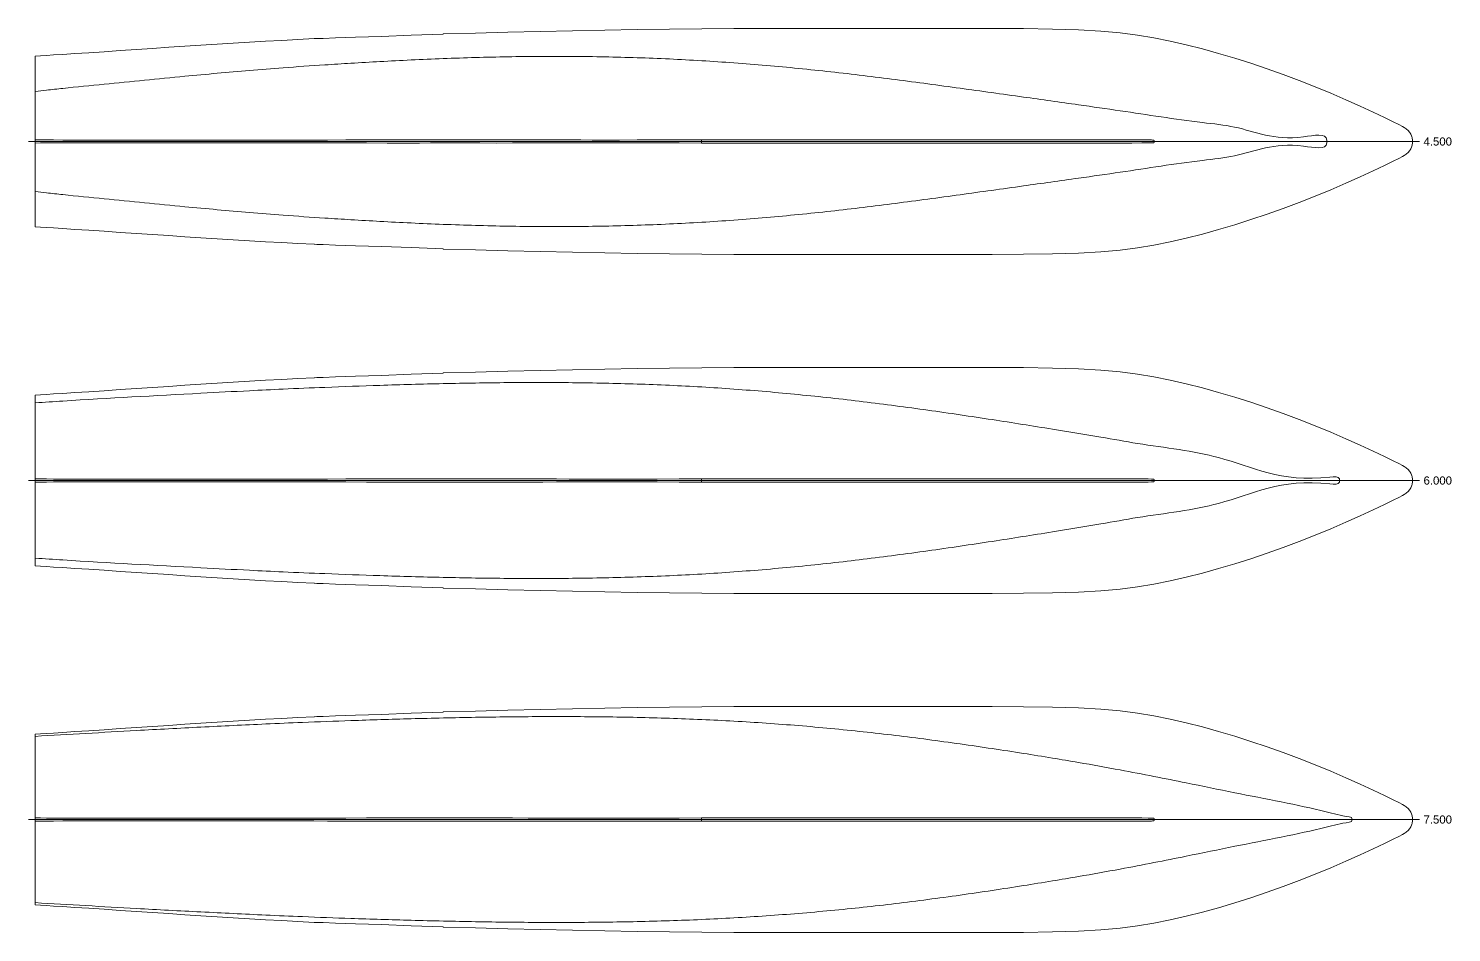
# Model space of a CAD drawing. Extents: x -2667 to 137820, y -377406 to -22201.
# Drawn here: x -2667 to 137199, y -210903 to -122102 of the extents above; entities that cross this region are included whole.
import ezdxf
from ezdxf.enums import TextEntityAlignment as Align

# ---------------------------------------------------------------- set-up
doc = ezdxf.new("R2010")
doc.units = 0
doc.header["$MEASUREMENT"] = 0
doc.linetypes.add('Center', pattern=[2000, 1250, -250, 250, -250])
for name, color, linetype, lineweight, true_color in [('Center_line', 1, 'Center', 0, 0xff0000), ('edges', 8, 'Continuous', 0, 0x808080), ('Text', 7, 'Continuous', 0, 0xffffff), ('Waterlines', 150, 'Continuous', 0, 0x007fff)]:
    doc.layers.add(name, color=color, linetype=linetype, lineweight=lineweight, true_color=true_color)
doc.styles.add('textstyle14', font='')
doc.styles.add('textstyle15', font='')
doc.styles.add('textstyle16', font='')
doc.styles.get('textstyle14').set_extended_font_data('arial.ttf')
doc.styles.get('textstyle15').set_extended_font_data('arial.ttf')
doc.styles.get('textstyle16').set_extended_font_data('arial.ttf')

msp = doc.modelspace()

# ---------------------------------------------------------------- linework, layer by layer
at = {"layer": 'Center_line'}
for p, q in [((-2667, -133202), (134046, -133202)), ((-2667, -166503), (134046, -166503)), ((-2667, -199803), (134046, -199803))]:
    msp.add_line(p, q, dxfattribs=at)
at = {"layer": 'edges'}
for points in [[(25400, -123102), (25433, -123103), (25665, -123096), (26293, -123076), (27517, -123033)], [(27517, -123033), (29468, -122965), (32015, -122876), (34958, -122772), (38100, -122661)], [(38100, -122632), (41275, -122550), (44450, -122470), (47625, -122394), (50800, -122324), (53975, -122262), (57150, -122209), (60325, -122167), (63500, -122136), (66675, -122116), (69850, -122106), (73025, -122103), (76200, -122102), (79375, -122102), (82550, -122102), (85725, -122102), (88900, -122102), (92058, -122104), (95118, -122119), (97979, -122158), (100542, -122236), (102741, -122360), (104643, -122535), (106346, -122757), (107950, -123027), (109537, -123344), (111125, -123704), (112712, -124105), (114300, -124544), (115887, -125017), (117475, -125523), (119062, -126060), (120650, -126627), (122235, -127221), (123802, -127836), (125337, -128465), (126820, -129101), (128229, -129731), (129511, -130324), (130607, -130846), (131458, -131259), (132027, -131541), (132366, -131715), (132551, -131819), (132655, -131889), (132741, -131954), (132821, -132022), (132896, -132092), (132966, -132165), (133029, -132239), (133088, -132316), (133140, -132395), (133188, -132477), (133229, -132560), (133265, -132646), (133296, -132734), (133321, -132825), (133340, -132917), (133356, -133011), (133369, -133106), (133380, -133202)], [(38100, -122661), (38100, -122654), (38100, -122647), (38100, -122639), (38100, -122632)], [(-194, -124705), (725, -124646), (1893, -124570), (3266, -124481), (4774, -124382), (6350, -124277), (7938, -124170), (9525, -124062), (11113, -123954), (12700, -123847), (14288, -123742), (15875, -123640), (17463, -123540), (19050, -123446), (20638, -123355), (22225, -123269), (23813, -123185), (25400, -123102)], [(-2001, -133202), (-2001, -131107), (-2000, -129012), (-2000, -126917), (-2000, -124822)], [(-2000, -124822), (-1489, -124789)], [(-1998, -133052), (-1998, -132534), (-1999, -132003), (-1999, -131447), (-2000, -130853), (-2000, -130217), (-2000, -129560), (-2000, -128912), (-2000, -128303), (-2000, -127755), (-2000, -127271), (-2000, -126847), (-2000, -126479), (-2000, -126163), (-2000, -125894), (-2000, -125667), (-2000, -125477), (-2000, -125319), (-2000, -125190), (-2000, -125087), (-2000, -125007), (-2000, -124948), (-2000, -124906), (-2000, -124877), (-2000, -124857), (-2000, -124844), (-2000, -124834), (-2000, -124827), (-2000, -124822)], [(-1489, -124789), (-909, -124751)], [(-909, -124751), (-194, -124705)], [(-1998, -133202), (-1999, -133202), (-2000, -133202), (-2000, -133202), (-2001, -133202), (-2001, -133202), (-2001, -133202), (-2001, -133202), (-2001, -133202), (-2001, -133202), (-2001, -133202), (-2001, -133202), (-2001, -133202), (-2001, -133202), (-2001, -133202), (-2001, -133202), (-2001, -133202), (-2001, -133202), (-2001, -133202), (-2001, -133202), (-2001, -133202), (-2001, -133202), (-2001, -133202), (-2001, -133202), (-2001, -133202), (-2001, -133202), (-2001, -133202), (-2001, -133202), (-2001, -133202)], [(-1998, -133202), (-1999, -133202), (-2000, -133202), (-2000, -133202), (-2001, -133202), (-2001, -133202), (-2001, -133202), (-2001, -133202), (-2001, -133202), (-2001, -133202), (-2001, -133202), (-2001, -133202), (-2001, -133202), (-2001, -133202), (-2001, -133202), (-2001, -133202), (-2001, -133202), (-2001, -133202), (-2001, -133202), (-2001, -133202), (-2001, -133202), (-2001, -133202), (-2001, -133202), (-2001, -133202), (-2001, -133202), (-2001, -133202), (-2001, -133202), (-2001, -133202), (-2001, -133202)], [(-2001, -133202), (-2001, -135297), (-2000, -137392), (-2000, -139487), (-2000, -141582)], [(-1998, -133352), (-1998, -133871), (-1999, -134402), (-1999, -134958), (-2000, -135551), (-2000, -136187), (-2000, -136844), (-2000, -137492), (-2000, -138102), (-2000, -138650), (-2000, -139133), (-2000, -139557), (-2000, -139925), (-2000, -140241), (-2000, -140510), (-2000, -140737), (-2000, -140928), (-2000, -141086), (-2000, -141215), (-2000, -141318), (-2000, -141397), (-2000, -141456), (-2000, -141499), (-2000, -141528), (-2000, -141547), (-2000, -141561), (-2000, -141570), (-2000, -141577), (-2000, -141582)], [(63495, -133052), (61273, -133054), (59131, -133055), (57152, -133056), (55417, -133057), (53973, -133057), (52744, -133057), (51616, -133056), (50480, -133056), (49243, -133055), (47895, -133054), (46444, -133054), (44901, -133053), (43287, -133053), (41681, -133053), (40178, -133053), (38871, -133053), (37805, -133053), (36832, -133053), (35757, -133053), (34384, -133053), (32591, -133053), (30553, -133053), (28520, -133055), (26739, -133057), (25393, -133061), (24396, -133065), (23593, -133068), (22831, -133071), (21979, -133072), (21007, -133072), (19907, -133070), (18672, -133068), (17314, -133065), (15916, -133063), (14578, -133062), (13403, -133062), (12458, -133064), (11678, -133066), (10964, -133069), (10219, -133072), (9360, -133072), (8370, -133072), (7249, -133070), (5994, -133068), (4624, -133065), (3221, -133062), (1888, -133060), (725, -133057), (-193, -133056), (-908, -133054), (-1487, -133053), (-1998, -133052)], [(-1998, -133202), (-1998, -133165), (-1998, -133127), (-1998, -133090), (-1998, -133052)], [(63495, -133202), (61273, -133202), (59131, -133202), (57152, -133202), (55416, -133202), (53973, -133202), (52743, -133202), (51616, -133202), (50479, -133202), (49242, -133202), (47894, -133202), (46444, -133202), (44900, -133202), (43286, -133202), (41681, -133202), (40178, -133202), (38871, -133202), (37805, -133202), (36832, -133202), (35757, -133202), (34383, -133202), (32590, -133202), (30553, -133202), (28519, -133202), (26739, -133202), (25393, -133202), (24396, -133202), (23593, -133202), (22830, -133202), (21979, -133202), (21006, -133202), (19907, -133202), (18672, -133202), (17314, -133202), (15916, -133202), (14578, -133202), (13403, -133202), (12458, -133202), (11677, -133202), (10964, -133202), (10219, -133202), (9360, -133202), (8370, -133202), (7249, -133202), (5994, -133202), (4624, -133202), (3221, -133202), (1888, -133202), (725, -133202), (-194, -133202), (-909, -133202), (-1488, -133202), (-1998, -133202)], [(63495, -133202), (61273, -133202), (59131, -133202), (57152, -133202), (55416, -133202), (53973, -133202), (52743, -133202), (51616, -133202), (50479, -133202), (49242, -133202), (47894, -133202), (46444, -133202), (44900, -133202), (43286, -133202), (41681, -133202), (40178, -133202), (38871, -133202), (37805, -133202), (36832, -133202), (35757, -133202), (34383, -133202), (32590, -133202), (30553, -133202), (28519, -133202), (26739, -133202), (25393, -133202), (24396, -133202), (23593, -133202), (22830, -133202), (21979, -133202), (21006, -133202), (19907, -133202), (18672, -133202), (17314, -133202), (15916, -133202), (14578, -133202), (13403, -133202), (12458, -133202), (11677, -133202), (10964, -133202), (10219, -133202), (9360, -133202), (8370, -133202), (7249, -133202), (5994, -133202), (4624, -133202), (3221, -133202), (1888, -133202), (725, -133202), (-194, -133202), (-909, -133202), (-1488, -133202), (-1998, -133202)], [(-1998, -133202), (-1998, -133240), (-1998, -133277), (-1998, -133315), (-1998, -133352)], [(63495, -133352), (61273, -133351), (59131, -133349), (57152, -133348), (55417, -133348), (53973, -133347), (52744, -133348), (51616, -133348), (50480, -133349), (49243, -133350), (47895, -133350), (46444, -133351), (44901, -133351), (43287, -133352), (41681, -133351), (40178, -133351), (38871, -133351), (37805, -133351), (36832, -133351), (35757, -133352), (34384, -133352), (32591, -133352), (30553, -133351), (28520, -133350), (26739, -133348), (25393, -133344), (24396, -133340), (23593, -133336), (22831, -133333), (21979, -133332), (21007, -133333), (19907, -133334), (18672, -133337), (17314, -133339), (15916, -133341), (14578, -133343), (13403, -133343), (12458, -133341), (11678, -133338), (10964, -133335), (10219, -133333), (9360, -133332), (8370, -133333), (7249, -133335), (5994, -133337), (4624, -133340), (3221, -133342), (1888, -133345), (725, -133347), (-193, -133349), (-908, -133350), (-1487, -133351), (-1998, -133352)], [(38100, -143772), (41275, -143854), (44450, -143935), (47625, -144011), (50800, -144081), (53975, -144143), (57150, -144195), (60325, -144238), (63500, -144269), (66675, -144288), (69850, -144298), (73025, -144302), (76200, -144302), (79375, -144302), (82550, -144302), (85725, -144302), (88900, -144302), (92058, -144300), (95118, -144286), (97979, -144246), (100542, -144169), (102741, -144044), (104643, -143870), (106346, -143647), (107950, -143377), (109537, -143061), (111125, -142700), (112712, -142299), (114300, -141861), (115887, -141387), (117475, -140881), (119062, -140344), (120650, -139777), (122235, -139183), (123802, -138568), (125337, -137939), (126820, -137304), (128229, -136674), (129511, -136080), (130607, -135559), (131458, -135146), (132027, -134864), (132366, -134689), (132551, -134585), (132655, -134516), (132741, -134450), (132821, -134382), (132896, -134312), (132966, -134240), (133029, -134165), (133088, -134088), (133140, -134009), (133188, -133928), (133229, -133844), (133265, -133758), (133296, -133670), (133321, -133580), (133340, -133487), (133356, -133393), (133369, -133298), (133380, -133202)], [(65616, -133052), (64392, -133052), (63764, -133052), (63532, -133052), (63498, -133052), (63498, -133052), (63497, -133052), (63496, -133052), (63495, -133052)], [(63495, -133202), (63495, -133165), (63495, -133127), (63495, -133090), (63495, -133052)], [(107868, -133202), (107828, -133202), (107696, -133202), (107374, -133202), (106766, -133202), (105792, -133202), (104429, -133202), (102672, -133202), (100514, -133202), (97967, -133202), (95114, -133202), (92058, -133202), (88900, -133202), (85725, -133202), (82550, -133202), (79375, -133202), (76200, -133202), (73058, -133202), (70114, -133202), (67567, -133202), (65616, -133202), (64392, -133202), (63764, -133202), (63532, -133202), (63498, -133202), (63498, -133202), (63497, -133202), (63496, -133202), (63495, -133202)], [(63495, -133202), (63495, -133240), (63495, -133277), (63495, -133315), (63495, -133352)], [(107868, -133202), (107828, -133202), (107696, -133202), (107374, -133202), (106766, -133202), (105792, -133202), (104429, -133202), (102672, -133202), (100514, -133202), (97967, -133202), (95114, -133202), (92058, -133202), (88900, -133202), (85725, -133202), (82550, -133202), (79375, -133202), (76200, -133202), (73058, -133202), (70114, -133202), (67567, -133202), (65616, -133202), (64392, -133202), (63764, -133202), (63532, -133202), (63498, -133202), (63498, -133202), (63497, -133202), (63496, -133202), (63495, -133202)], [(65616, -133352), (64392, -133352), (63764, -133352), (63532, -133352), (63498, -133352), (63498, -133352), (63497, -133352), (63496, -133352), (63495, -133352)], [(107856, -133060), (107823, -133058), (107694, -133056), (107374, -133054), (106766, -133053), (105792, -133053), (104429, -133052), (102672, -133052), (100514, -133052), (97967, -133052), (95114, -133052), (92058, -133052), (88900, -133052), (85725, -133052), (82550, -133052), (79375, -133052), (76200, -133052), (73058, -133052), (70114, -133052), (67567, -133052), (65616, -133052)], [(107856, -133344), (107823, -133347), (107694, -133349), (107374, -133350), (106766, -133351), (105792, -133352), (104429, -133352), (102672, -133352), (100514, -133352), (97967, -133352), (95114, -133352), (92058, -133352), (88900, -133352), (85725, -133352), (82550, -133352), (79375, -133352), (76200, -133352), (73058, -133352), (70114, -133352), (67567, -133352), (65616, -133352)], [(107856, -133060), (107872, -133064), (107887, -133068), (107901, -133073), (107913, -133078)], [(107856, -133344), (107872, -133341), (107887, -133337), (107901, -133332), (107913, -133326)], [(107990, -133202), (107957, -133202), (107926, -133202), (107896, -133202), (107868, -133202)], [(107990, -133202), (107957, -133202), (107926, -133202), (107896, -133202), (107868, -133202)], [(107913, -133078), (107925, -133085), (107936, -133092), (107946, -133100), (107954, -133108)], [(107913, -133326), (107925, -133320), (107936, -133313), (107946, -133305), (107954, -133296)], [(107954, -133108), (107962, -133118), (107969, -133128), (107974, -133139), (107979, -133150)], [(107954, -133296), (107962, -133287), (107969, -133277), (107974, -133266), (107979, -133254)], [(107979, -133150), (107983, -133163), (107986, -133175), (107988, -133189), (107990, -133202)], [(107979, -133254), (107983, -133242), (107986, -133229), (107988, -133216), (107990, -133202)], [(114963, -133202), (114532, -133202), (114169, -133202), (113800, -133202), (113331, -133202), (112670, -133202), (111750, -133202), (110616, -133202), (109339, -133202), (107990, -133202)], [(114963, -133202), (114532, -133202), (114169, -133202), (113800, -133202), (113331, -133202), (112670, -133202), (111750, -133202), (110616, -133202), (109339, -133202), (107990, -133202)], [(115457, -133202), (114963, -133202)], [(115457, -133202), (114963, -133202)], [(115991, -133202), (115457, -133202)], [(115991, -133202), (115457, -133202)], [(118579, -133202), (118114, -133202), (117613, -133202), (117086, -133202), (116541, -133202), (115991, -133202)], [(118579, -133202), (118114, -133202), (117613, -133202), (117086, -133202), (116541, -133202), (115991, -133202)], [(119001, -133202), (118579, -133202)], [(119001, -133202), (118579, -133202)], [(119385, -133202), (119001, -133202)], [(119385, -133202), (119001, -133202)], [(119735, -133202), (119385, -133202)], [(119735, -133202), (119385, -133202)], [(120059, -133202), (119735, -133202)], [(120059, -133202), (119735, -133202)], [(120361, -133202), (120059, -133202)], [(120361, -133202), (120059, -133202)], [(120649, -133202), (120361, -133202)], [(120649, -133202), (120361, -133202)], [(120926, -133202), (120649, -133202)], [(120926, -133202), (120649, -133202)], [(126301, -133202), (126094, -133202), (125915, -133202), (125752, -133202), (125597, -133202), (125440, -133202), (125279, -133202), (125112, -133202), (124941, -133202), (124763, -133202), (124585, -133202), (124408, -133202), (124239, -133202), (124080, -133202), (123929, -133202), (123781, -133202), (123634, -133202), (123483, -133202), (123327, -133202), (123166, -133202), (122998, -133202), (122822, -133202), (122636, -133202), (122436, -133202), (122219, -133202), (121982, -133202), (121729, -133202), (121466, -133202), (121197, -133202), (120926, -133202)], [(126301, -133202), (126094, -133202), (125915, -133202), (125752, -133202), (125597, -133202), (125440, -133202), (125279, -133202), (125112, -133202), (124941, -133202), (124763, -133202), (124585, -133202), (124408, -133202), (124239, -133202), (124080, -133202), (123929, -133202), (123781, -133202), (123634, -133202), (123483, -133202), (123327, -133202), (123166, -133202), (122998, -133202), (122822, -133202), (122636, -133202), (122436, -133202), (122219, -133202), (121982, -133202), (121729, -133202), (121466, -133202), (121197, -133202), (120926, -133202)], [(126544, -133202), (126301, -133202)], [(126544, -133202), (126301, -133202)], [(126829, -133202), (126544, -133202)], [(126829, -133202), (126544, -133202)], [(127157, -133202), (126829, -133202)], [(127157, -133202), (126829, -133202)], [(133380, -133202), (132882, -133202), (132383, -133202), (131885, -133202), (131386, -133202), (130888, -133202), (130389, -133202), (129891, -133202), (129393, -133202), (128896, -133202), (128412, -133202), (127953, -133202), (127531, -133202), (127157, -133202)], [(133380, -133202), (132882, -133202), (132383, -133202), (131885, -133202), (131386, -133202), (130888, -133202), (130389, -133202), (129891, -133202), (129393, -133202), (128896, -133202), (128412, -133202), (127953, -133202), (127531, -133202), (127157, -133202)], [(-2000, -141582), (-1489, -141615)], [(-1489, -141615), (-909, -141653)], [(-909, -141653), (-194, -141699)], [(-194, -141699), (725, -141759), (1893, -141835), (3266, -141924), (4774, -142023), (6350, -142127), (7938, -142234), (9525, -142342), (11113, -142450), (12700, -142557), (14288, -142662), (15875, -142765), (17463, -142864), (19050, -142959), (20638, -143049), (22225, -143136), (23813, -143220), (25400, -143302)], [(25400, -143302), (25433, -143302), (25665, -143308), (26293, -143329), (27517, -143371)], [(27517, -143371), (29468, -143439), (32015, -143529), (34958, -143632), (38100, -143743)], [(38100, -143743), (38100, -143751), (38100, -143758), (38100, -143765), (38100, -143772)], [(-194, -158006), (725, -157946), (1893, -157871), (3266, -157781), (4774, -157682), (6350, -157578), (7938, -157471), (9525, -157363), (11113, -157255), (12700, -157148), (14288, -157043), (15875, -156940), (17463, -156841), (19050, -156746), (20638, -156656), (22225, -156569), (23813, -156486), (25400, -156403)], [(25400, -156403), (25433, -156403), (25665, -156397), (26293, -156376), (27517, -156334)], [(27517, -156334), (29468, -156266), (32015, -156176), (34958, -156073), (38100, -155962)], [(38100, -155933), (41275, -155851), (44450, -155771), (47625, -155694), (50800, -155624), (53975, -155562), (57150, -155510), (60325, -155467), (63500, -155436), (66675, -155417), (69850, -155407), (73025, -155403), (76200, -155403), (79375, -155403), (82550, -155403), (85725, -155403), (88900, -155403), (92058, -155405), (95118, -155419), (97979, -155459), (100542, -155536), (102741, -155661), (104643, -155835), (106346, -156058), (107950, -156328), (109537, -156644), (111125, -157005), (112712, -157406), (114300, -157844), (115887, -158318), (117475, -158824), (119062, -159361), (120650, -159928), (122235, -160522), (123802, -161137), (125337, -161766), (126820, -162401), (128229, -163031), (129511, -163625), (130607, -164146), (131458, -164560), (132027, -164841), (132366, -165016), (132551, -165120), (132655, -165189), (132741, -165255), (132821, -165323), (132896, -165393), (132966, -165465), (133029, -165540), (133088, -165617), (133140, -165696), (133188, -165777), (133229, -165861), (133265, -165947), (133296, -166035), (133321, -166125), (133340, -166218), (133356, -166312), (133369, -166407), (133380, -166503)], [(38100, -155962), (38100, -155955), (38100, -155947), (38100, -155940), (38100, -155933)], [(-909, -158052), (-194, -158006)], [(-2001, -166503), (-2001, -164408), (-2000, -162313), (-2000, -160218), (-2000, -158123)], [(-2000, -158123), (-1489, -158090)], [(-1998, -166353), (-1998, -165834), (-1999, -165303), (-1999, -164747), (-2000, -164154), (-2000, -163518), (-2000, -162861), (-2000, -162213), (-2000, -161603), (-2000, -161056), (-2000, -160572), (-2000, -160148), (-2000, -159780), (-2000, -159464), (-2000, -159195), (-2000, -158968), (-2000, -158777), (-2000, -158619), (-2000, -158490), (-2000, -158387), (-2000, -158308), (-2000, -158249), (-2000, -158206), (-2000, -158177), (-2000, -158158), (-2000, -158144), (-2000, -158135), (-2000, -158128), (-2000, -158123)], [(-1489, -158090), (-909, -158052)], [(63495, -166353), (61273, -166354), (59131, -166356), (57152, -166357), (55417, -166357), (53973, -166358), (52744, -166357), (51616, -166357), (50480, -166356), (49243, -166355), (47895, -166355), (46444, -166354), (44901, -166354), (43287, -166354), (41681, -166354), (40178, -166354), (38871, -166354), (37805, -166354), (36832, -166354), (35757, -166353), (34384, -166353), (32591, -166353), (30553, -166354), (28520, -166355), (26739, -166358), (25393, -166361), (24396, -166365), (23593, -166369), (22831, -166372), (21979, -166373), (21007, -166372), (19907, -166371), (18672, -166368), (17314, -166366), (15916, -166364), (14578, -166362), (13403, -166362), (12458, -166364), (11678, -166367), (10964, -166370), (10219, -166372), (9360, -166373), (8370, -166372), (7249, -166370), (5994, -166368), (4624, -166365), (3221, -166363), (1888, -166360), (725, -166358), (-193, -166356), (-908, -166355), (-1487, -166354), (-1998, -166353)], [(-1998, -166503), (-1998, -166465), (-1998, -166428), (-1998, -166390), (-1998, -166353)], [(65616, -166353), (64392, -166353), (63764, -166353), (63532, -166353), (63498, -166353), (63498, -166353), (63497, -166353), (63496, -166353), (63495, -166353)], [(63495, -166503), (63495, -166465), (63495, -166428), (63495, -166390), (63495, -166353)], [(107856, -166361), (107823, -166358), (107694, -166356), (107374, -166355), (106766, -166354), (105792, -166353), (104429, -166353), (102672, -166353), (100514, -166353), (97967, -166353), (95114, -166353), (92058, -166353), (88900, -166353), (85725, -166353), (82550, -166353), (79375, -166353), (76200, -166353), (73058, -166353), (70114, -166353), (67567, -166353), (65616, -166353)], [(107856, -166361), (107872, -166364), (107887, -166368), (107901, -166373), (107913, -166379)], [(107913, -166379), (107925, -166385), (107936, -166392), (107946, -166400), (107954, -166409)], [(107954, -166409), (107962, -166418), (107969, -166428), (107974, -166439), (107979, -166451)], [(-1998, -166503), (-1999, -166503), (-2000, -166503), (-2000, -166503), (-2001, -166503), (-2001, -166503), (-2001, -166503), (-2001, -166503), (-2001, -166503), (-2001, -166503), (-2001, -166503), (-2001, -166503), (-2001, -166503), (-2001, -166503), (-2001, -166503), (-2001, -166503), (-2001, -166503), (-2001, -166503), (-2001, -166503), (-2001, -166503), (-2001, -166503), (-2001, -166503), (-2001, -166503), (-2001, -166503), (-2001, -166503), (-2001, -166503), (-2001, -166503), (-2001, -166503), (-2001, -166503)], [(-1998, -166503), (-1999, -166503), (-2000, -166503), (-2000, -166503), (-2001, -166503), (-2001, -166503), (-2001, -166503), (-2001, -166503), (-2001, -166503), (-2001, -166503), (-2001, -166503), (-2001, -166503), (-2001, -166503), (-2001, -166503), (-2001, -166503), (-2001, -166503), (-2001, -166503), (-2001, -166503), (-2001, -166503), (-2001, -166503), (-2001, -166503), (-2001, -166503), (-2001, -166503), (-2001, -166503), (-2001, -166503), (-2001, -166503), (-2001, -166503), (-2001, -166503), (-2001, -166503)], [(-2001, -166503), (-2001, -168598), (-2000, -170693), (-2000, -172788), (-2000, -174883)], [(-1998, -166653), (-1998, -167171), (-1999, -167702), (-1999, -168258), (-2000, -168852), (-2000, -169488), (-2000, -170145), (-2000, -170793), (-2000, -171402), (-2000, -171950), (-2000, -172434), (-2000, -172858), (-2000, -173226), (-2000, -173542), (-2000, -173811), (-2000, -174038), (-2000, -174228), (-2000, -174386), (-2000, -174515), (-2000, -174618), (-2000, -174698), (-2000, -174757), (-2000, -174799), (-2000, -174828), (-2000, -174848), (-2000, -174861), (-2000, -174871), (-2000, -174878), (-2000, -174883)], [(63495, -166503), (61273, -166503), (59131, -166503), (57152, -166503), (55416, -166503), (53973, -166503), (52743, -166503), (51616, -166503), (50479, -166503), (49242, -166503), (47894, -166503), (46444, -166503), (44900, -166503), (43286, -166503), (41681, -166503), (40178, -166503), (38871, -166503), (37805, -166503), (36832, -166503), (35757, -166503), (34383, -166503), (32590, -166503), (30553, -166503), (28519, -166503), (26739, -166503), (25393, -166503), (24396, -166503), (23593, -166503), (22830, -166503), (21979, -166503), (21006, -166503), (19907, -166503), (18672, -166503), (17314, -166503), (15916, -166503), (14578, -166503), (13403, -166503), (12458, -166503), (11677, -166503), (10964, -166503), (10219, -166503), (9360, -166503), (8370, -166503), (7249, -166503), (5994, -166503), (4624, -166503), (3221, -166503), (1888, -166503), (725, -166503), (-194, -166503), (-909, -166503), (-1488, -166503), (-1998, -166503)], [(63495, -166503), (61273, -166503), (59131, -166503), (57152, -166503), (55416, -166503), (53973, -166503), (52743, -166503), (51616, -166503), (50479, -166503), (49242, -166503), (47894, -166503), (46444, -166503), (44900, -166503), (43286, -166503), (41681, -166503), (40178, -166503), (38871, -166503), (37805, -166503), (36832, -166503), (35757, -166503), (34383, -166503), (32590, -166503), (30553, -166503), (28519, -166503), (26739, -166503), (25393, -166503), (24396, -166503), (23593, -166503), (22830, -166503), (21979, -166503), (21006, -166503), (19907, -166503), (18672, -166503), (17314, -166503), (15916, -166503), (14578, -166503), (13403, -166503), (12458, -166503), (11677, -166503), (10964, -166503), (10219, -166503), (9360, -166503), (8370, -166503), (7249, -166503), (5994, -166503), (4624, -166503), (3221, -166503), (1888, -166503), (725, -166503), (-194, -166503), (-909, -166503), (-1488, -166503), (-1998, -166503)], [(-1998, -166503), (-1998, -166540), (-1998, -166578), (-1998, -166615), (-1998, -166653)], [(63495, -166653), (61273, -166651), (59131, -166650), (57152, -166649), (55417, -166648), (53973, -166648), (52744, -166648), (51616, -166649), (50480, -166649), (49243, -166650), (47895, -166651), (46444, -166652), (44901, -166652), (43287, -166652), (41681, -166652), (40178, -166652), (38871, -166652), (37805, -166652), (36832, -166652), (35757, -166652), (34384, -166652), (32591, -166652), (30553, -166652), (28520, -166650), (26739, -166648), (25393, -166645), (24396, -166640), (23593, -166637), (22831, -166634), (21979, -166633), (21007, -166633), (19907, -166635), (18672, -166637), (17314, -166640), (15916, -166642), (14578, -166643), (13403, -166643), (12458, -166642), (11678, -166639), (10964, -166636), (10219, -166633), (9360, -166633), (8370, -166633), (7249, -166635), (5994, -166637), (4624, -166640), (3221, -166643), (1888, -166645), (725, -166648), (-193, -166649), (-908, -166651), (-1487, -166652), (-1998, -166653)], [(38100, -177073), (41275, -177155), (44450, -177235), (47625, -177311), (50800, -177381), (53975, -177443), (57150, -177496), (60325, -177538), (63500, -177569), (66675, -177589), (69850, -177599), (73025, -177602), (76200, -177603), (79375, -177603), (82550, -177603), (85725, -177603), (88900, -177603), (92058, -177601), (95118, -177586), (97979, -177547), (100542, -177469), (102741, -177345), (104643, -177171), (106346, -176948), (107950, -176678), (109537, -176361), (111125, -176001), (112712, -175600), (114300, -175161), (115887, -174688), (117475, -174182), (119062, -173645), (120650, -173078), (122235, -172484), (123802, -171869), (125337, -171240), (126820, -170604), (128229, -169974), (129511, -169381), (130607, -168860), (131458, -168446), (132027, -168164), (132366, -167990), (132551, -167886), (132655, -167816), (132741, -167751), (132821, -167683), (132896, -167613), (132966, -167540), (133029, -167466), (133088, -167389), (133140, -167310), (133188, -167228), (133229, -167145), (133265, -167059), (133296, -166971), (133321, -166880), (133340, -166788), (133356, -166694), (133369, -166599), (133380, -166503)], [(107868, -166503), (107828, -166503), (107696, -166503), (107374, -166503), (106766, -166503), (105792, -166503), (104429, -166503), (102672, -166503), (100514, -166503), (97967, -166503), (95114, -166503), (92058, -166503), (88900, -166503), (85725, -166503), (82550, -166503), (79375, -166503), (76200, -166503), (73058, -166503), (70114, -166503), (67567, -166503), (65616, -166503), (64392, -166503), (63764, -166503), (63532, -166503), (63498, -166503), (63498, -166503), (63497, -166503), (63496, -166503), (63495, -166503)], [(63495, -166503), (63495, -166540), (63495, -166578), (63495, -166615), (63495, -166653)], [(107868, -166503), (107828, -166503), (107696, -166503), (107374, -166503), (106766, -166503), (105792, -166503), (104429, -166503), (102672, -166503), (100514, -166503), (97967, -166503), (95114, -166503), (92058, -166503), (88900, -166503), (85725, -166503), (82550, -166503), (79375, -166503), (76200, -166503), (73058, -166503), (70114, -166503), (67567, -166503), (65616, -166503), (64392, -166503), (63764, -166503), (63532, -166503), (63498, -166503), (63498, -166503), (63497, -166503), (63496, -166503), (63495, -166503)], [(65616, -166653), (64392, -166653), (63764, -166653), (63532, -166653), (63498, -166653), (63498, -166653), (63497, -166653), (63496, -166653), (63495, -166653)], [(107856, -166645), (107823, -166647), (107694, -166649), (107374, -166651), (106766, -166652), (105792, -166652), (104429, -166653), (102672, -166653), (100514, -166653), (97967, -166653), (95114, -166653), (92058, -166653), (88900, -166653), (85725, -166653), (82550, -166653), (79375, -166653), (76200, -166653), (73058, -166653), (70114, -166653), (67567, -166653), (65616, -166653)], [(107856, -166645), (107872, -166642), (107887, -166637), (107901, -166633), (107913, -166627)], [(107990, -166503), (107957, -166503), (107926, -166503), (107896, -166503), (107868, -166503)], [(107990, -166503), (107957, -166503), (107926, -166503), (107896, -166503), (107868, -166503)], [(107913, -166627), (107925, -166621), (107936, -166613), (107946, -166606), (107954, -166597)], [(107954, -166597), (107962, -166588), (107969, -166577), (107974, -166567), (107979, -166555)], [(107979, -166451), (107983, -166463), (107986, -166476), (107988, -166489), (107990, -166503)], [(107979, -166555), (107983, -166543), (107986, -166530), (107988, -166516), (107990, -166503)], [(114963, -166503), (114532, -166503), (114169, -166503), (113800, -166503), (113331, -166503), (112670, -166503), (111750, -166503), (110616, -166503), (109339, -166503), (107990, -166503)], [(114963, -166503), (114532, -166503), (114169, -166503), (113800, -166503), (113331, -166503), (112670, -166503), (111750, -166503), (110616, -166503), (109339, -166503), (107990, -166503)], [(115457, -166503), (114963, -166503)], [(115457, -166503), (114963, -166503)], [(115991, -166503), (115457, -166503)], [(115991, -166503), (115457, -166503)], [(118579, -166503), (118114, -166503), (117613, -166503), (117086, -166503), (116541, -166503), (115991, -166503)], [(118579, -166503), (118114, -166503), (117613, -166503), (117086, -166503), (116541, -166503), (115991, -166503)], [(119001, -166503), (118579, -166503)], [(119001, -166503), (118579, -166503)], [(119385, -166503), (119001, -166503)], [(119385, -166503), (119001, -166503)], [(119735, -166503), (119385, -166503)], [(119735, -166503), (119385, -166503)], [(120059, -166503), (119735, -166503)], [(120059, -166503), (119735, -166503)], [(120361, -166503), (120059, -166503)], [(120361, -166503), (120059, -166503)], [(120649, -166503), (120361, -166503)], [(120649, -166503), (120361, -166503)], [(120926, -166503), (120649, -166503)], [(120926, -166503), (120649, -166503)], [(126301, -166503), (126094, -166503), (125915, -166503), (125752, -166503), (125597, -166503), (125440, -166503), (125279, -166503), (125112, -166503), (124941, -166503), (124763, -166503), (124585, -166503), (124408, -166503), (124239, -166503), (124080, -166503), (123929, -166503), (123781, -166503), (123634, -166503), (123483, -166503), (123327, -166503), (123166, -166503), (122998, -166503), (122822, -166503), (122636, -166503), (122436, -166503), (122219, -166503), (121982, -166503), (121729, -166503), (121466, -166503), (121197, -166503), (120926, -166503)], [(126301, -166503), (126094, -166503), (125915, -166503), (125752, -166503), (125597, -166503), (125440, -166503), (125279, -166503), (125112, -166503), (124941, -166503), (124763, -166503), (124585, -166503), (124408, -166503), (124239, -166503), (124080, -166503), (123929, -166503), (123781, -166503), (123634, -166503), (123483, -166503), (123327, -166503), (123166, -166503), (122998, -166503), (122822, -166503), (122636, -166503), (122436, -166503), (122219, -166503), (121982, -166503), (121729, -166503), (121466, -166503), (121197, -166503), (120926, -166503)], [(126544, -166503), (126301, -166503)], [(126544, -166503), (126301, -166503)], [(126829, -166503), (126544, -166503)], [(126829, -166503), (126544, -166503)], [(127157, -166503), (126829, -166503)], [(127157, -166503), (126829, -166503)], [(133380, -166503), (132882, -166503), (132383, -166503), (131885, -166503), (131386, -166503), (130888, -166503), (130389, -166503), (129891, -166503), (129393, -166503), (128896, -166503), (128412, -166503), (127953, -166503), (127531, -166503), (127157, -166503)], [(133380, -166503), (132882, -166503), (132383, -166503), (131885, -166503), (131386, -166503), (130888, -166503), (130389, -166503), (129891, -166503), (129393, -166503), (128896, -166503), (128412, -166503), (127953, -166503), (127531, -166503), (127157, -166503)], [(-2000, -174883), (-1489, -174916)], [(-1489, -174916), (-909, -174954)], [(-909, -174954), (-194, -175000)], [(-194, -175000), (725, -175059), (1893, -175135), (3266, -175224), (4774, -175323), (6350, -175428), (7938, -175535), (9525, -175643), (11113, -175751), (12700, -175858), (14288, -175963), (15875, -176066), (17463, -176165), (19050, -176259), (20638, -176350), (22225, -176436), (23813, -176520), (25400, -176603)], [(25400, -176603), (25433, -176602), (25665, -176609), (26293, -176630), (27517, -176672)], [(27517, -176672), (29468, -176740), (32015, -176829), (34958, -176933), (38100, -177044)], [(38100, -177044), (38100, -177051), (38100, -177058), (38100, -177066), (38100, -177073)], [(38100, -189233), (41275, -189151), (44450, -189071), (47625, -188995), (50800, -188925), (53975, -188863), (57150, -188810), (60325, -188768), (63500, -188737), (66675, -188717), (69850, -188708), (73025, -188704), (76200, -188703), (79375, -188703), (82550, -188703), (85725, -188703), (88900, -188703), (92058, -188705), (95118, -188720), (97979, -188760), (100542, -188837), (102741, -188962), (104643, -189136), (106346, -189358), (107950, -189628), (109537, -189945), (111125, -190305), (112712, -190706), (114300, -191145), (115887, -191618), (117475, -192124), (119062, -192661), (120650, -193228), (122235, -193822), (123802, -194438), (125337, -195066), (126820, -195702), (128229, -196332), (129511, -196925), (130607, -197447), (131458, -197860), (132027, -198142), (132366, -198316), (132551, -198420), (132655, -198490), (132741, -198555), (132821, -198623), (132896, -198694), (132966, -198766), (133029, -198841), (133088, -198917), (133140, -198997), (133188, -199078), (133229, -199162), (133265, -199247), (133296, -199335), (133321, -199426), (133340, -199518), (133356, -199612), (133369, -199708), (133380, -199803)], [(-194, -191306), (725, -191247), (1893, -191171), (3266, -191082), (4774, -190983), (6350, -190878), (7938, -190771), (9525, -190663), (11113, -190555), (12700, -190448), (14288, -190343), (15875, -190241), (17463, -190142), (19050, -190047), (20638, -189956), (22225, -189870), (23813, -189786), (25400, -189703)], [(25400, -189703), (25433, -189704), (25665, -189697), (26293, -189677), (27517, -189635)], [(27517, -189635), (29468, -189566), (32015, -189477), (34958, -189373), (38100, -189262)], [(38100, -189262), (38100, -189255), (38100, -189248), (38100, -189241), (38100, -189233)], [(-2001, -199803), (-2001, -197708), (-2000, -195613), (-2000, -193518), (-2000, -191423)], [(-2000, -191423), (-1489, -191390)], [(-1998, -199653), (-1998, -199135), (-1999, -198604), (-1999, -198048), (-2000, -197454), (-2000, -196818), (-2000, -196161), (-2000, -195513), (-2000, -194904), (-2000, -194356), (-2000, -193872), (-2000, -193448), (-2000, -193080), (-2000, -192764), (-2000, -192495), (-2000, -192268), (-2000, -192078), (-2000, -191920), (-2000, -191791), (-2000, -191688), (-2000, -191608), (-2000, -191549), (-2000, -191507), (-2000, -191478), (-2000, -191458), (-2000, -191445), (-2000, -191435), (-2000, -191429), (-2000, -191423)], [(-1489, -191390), (-909, -191353)], [(-909, -191353), (-194, -191306)], [(-1998, -199803), (-1999, -199803), (-2000, -199803), (-2000, -199803), (-2001, -199803), (-2001, -199803), (-2001, -199803), (-2001, -199803), (-2001, -199803), (-2001, -199803), (-2001, -199803), (-2001, -199803), (-2001, -199803), (-2001, -199803), (-2001, -199803), (-2001, -199803), (-2001, -199803), (-2001, -199803), (-2001, -199803), (-2001, -199803), (-2001, -199803), (-2001, -199803), (-2001, -199803), (-2001, -199803), (-2001, -199803), (-2001, -199803), (-2001, -199803), (-2001, -199803), (-2001, -199803)], [(-1998, -199803), (-1999, -199803), (-2000, -199803), (-2000, -199803), (-2001, -199803), (-2001, -199803), (-2001, -199803), (-2001, -199803), (-2001, -199803), (-2001, -199803), (-2001, -199803), (-2001, -199803), (-2001, -199803), (-2001, -199803), (-2001, -199803), (-2001, -199803), (-2001, -199803), (-2001, -199803), (-2001, -199803), (-2001, -199803), (-2001, -199803), (-2001, -199803), (-2001, -199803), (-2001, -199803), (-2001, -199803), (-2001, -199803), (-2001, -199803), (-2001, -199803), (-2001, -199803)], [(-2001, -199803), (-2001, -201898), (-2000, -203993), (-2000, -206088), (-2000, -208183)], [(-1998, -199953), (-1998, -200472), (-1999, -201003), (-1999, -201559), (-2000, -202152), (-2000, -202789), (-2000, -203445), (-2000, -204093), (-2000, -204703), (-2000, -205251), (-2000, -205735), (-2000, -206159), (-2000, -206527), (-2000, -206843), (-2000, -207112), (-2000, -207339), (-2000, -207529), (-2000, -207687), (-2000, -207816), (-2000, -207919), (-2000, -207999), (-2000, -208058), (-2000, -208100), (-2000, -208129), (-2000, -208148), (-2000, -208162), (-2000, -208171), (-2000, -208178), (-2000, -208183)], [(63495, -199653), (61273, -199655), (59131, -199656), (57152, -199657), (55417, -199658), (53973, -199658), (52744, -199658), (51616, -199657), (50480, -199657), (49243, -199656), (47895, -199655), (46444, -199655), (44901, -199654), (43287, -199654), (41681, -199654), (40178, -199654), (38871, -199654), (37805, -199654), (36832, -199654), (35757, -199654), (34384, -199654), (32591, -199654), (30553, -199654), (28520, -199656), (26739, -199658), (25393, -199662), (24396, -199666), (23593, -199670), (22831, -199672), (21979, -199673), (21007, -199673), (19907, -199671), (18672, -199669), (17314, -199666), (15916, -199664), (14578, -199663), (13403, -199663), (12458, -199665), (11678, -199668), (10964, -199671), (10219, -199673), (9360, -199673), (8370, -199673), (7249, -199671), (5994, -199669), (4624, -199666), (3221, -199663), (1888, -199661), (725, -199659), (-193, -199657), (-908, -199655), (-1487, -199654), (-1998, -199653)], [(-1998, -199803), (-1998, -199766), (-1998, -199728), (-1998, -199691), (-1998, -199653)], [(63495, -199803), (61273, -199803), (59131, -199803), (57152, -199803), (55416, -199803), (53973, -199803), (52743, -199803), (51616, -199803), (50479, -199803), (49242, -199803), (47894, -199803), (46444, -199803), (44900, -199803), (43286, -199803), (41681, -199803), (40178, -199803), (38871, -199803), (37805, -199803), (36832, -199803), (35757, -199803), (34383, -199803), (32590, -199803), (30553, -199803), (28519, -199803), (26739, -199803), (25393, -199803), (24396, -199803), (23593, -199803), (22830, -199803), (21979, -199803), (21006, -199803), (19907, -199803), (18672, -199803), (17314, -199803), (15916, -199803), (14578, -199803), (13403, -199803), (12458, -199803), (11677, -199803), (10964, -199803), (10219, -199803), (9360, -199803), (8370, -199803), (7249, -199803), (5994, -199803), (4624, -199803), (3221, -199803), (1888, -199803), (725, -199803), (-194, -199803), (-909, -199803), (-1488, -199803), (-1998, -199803)], [(63495, -199803), (61273, -199803), (59131, -199803), (57152, -199803), (55416, -199803), (53973, -199803), (52743, -199803), (51616, -199803), (50479, -199803), (49242, -199803), (47894, -199803), (46444, -199803), (44900, -199803), (43286, -199803), (41681, -199803), (40178, -199803), (38871, -199803), (37805, -199803), (36832, -199803), (35757, -199803), (34383, -199803), (32590, -199803), (30553, -199803), (28519, -199803), (26739, -199803), (25393, -199803), (24396, -199803), (23593, -199803), (22830, -199803), (21979, -199803), (21006, -199803), (19907, -199803), (18672, -199803), (17314, -199803), (15916, -199803), (14578, -199803), (13403, -199803), (12458, -199803), (11677, -199803), (10964, -199803), (10219, -199803), (9360, -199803), (8370, -199803), (7249, -199803), (5994, -199803), (4624, -199803), (3221, -199803), (1888, -199803), (725, -199803), (-194, -199803), (-909, -199803), (-1488, -199803), (-1998, -199803)], [(-1998, -199803), (-1998, -199841), (-1998, -199878), (-1998, -199916), (-1998, -199953)], [(63495, -199953), (61273, -199952), (59131, -199951), (57152, -199949), (55417, -199949), (53973, -199949), (52744, -199949), (51616, -199949), (50480, -199950), (49243, -199951), (47895, -199951), (46444, -199952), (44901, -199953), (43287, -199953), (41681, -199953), (40178, -199952), (38871, -199952), (37805, -199952), (36832, -199953), (35757, -199953), (34384, -199953), (32591, -199953), (30553, -199952), (28520, -199951), (26739, -199949), (25393, -199945), (24396, -199941), (23593, -199937), (22831, -199934), (21979, -199933), (21007, -199934), (19907, -199936), (18672, -199938), (17314, -199940), (15916, -199943), (14578, -199944), (13403, -199944), (12458, -199942), (11678, -199939), (10964, -199936), (10219, -199934), (9360, -199933), (8370, -199934), (7249, -199936), (5994, -199938), (4624, -199941), (3221, -199943), (1888, -199946), (725, -199948), (-193, -199950), (-908, -199951), (-1487, -199952), (-1998, -199953)], [(38100, -210373), (41275, -210456), (44450, -210536), (47625, -210612), (50800, -210682), (53975, -210744), (57150, -210796), (60325, -210839), (63500, -210870), (66675, -210889), (69850, -210899), (73025, -210903), (76200, -210903), (79375, -210903), (82550, -210903), (85725, -210903), (88900, -210903), (92058, -210901), (95118, -210887), (97979, -210847), (100542, -210770), (102741, -210645), (104643, -210471), (106346, -210249), (107950, -209978), (109537, -209662), (111125, -209301), (112712, -208900), (114300, -208462), (115887, -207989), (117475, -207483), (119062, -206945), (120650, -206378), (122235, -205784), (123802, -205169), (125337, -204540), (126820, -203905), (128229, -203275), (129511, -202681), (130607, -202160), (131458, -201747), (132027, -201465), (132366, -201290), (132551, -201187), (132655, -201117), (132741, -201051), (132821, -200983), (132896, -200913), (132966, -200841), (133029, -200766), (133088, -200689), (133140, -200610), (133188, -200529), (133229, -200445), (133265, -200359), (133296, -200271), (133321, -200181), (133340, -200089), (133356, -199994), (133369, -199899), (133380, -199803)], [(65616, -199653), (64392, -199653), (63764, -199653), (63532, -199653), (63498, -199653), (63498, -199653), (63497, -199653), (63496, -199653), (63495, -199653)], [(63495, -199803), (63495, -199766), (63495, -199728), (63495, -199691), (63495, -199653)], [(107868, -199803), (107828, -199803), (107696, -199803), (107374, -199803), (106766, -199803), (105792, -199803), (104429, -199803), (102672, -199803), (100514, -199803), (97967, -199803), (95114, -199803), (92058, -199803), (88900, -199803), (85725, -199803), (82550, -199803), (79375, -199803), (76200, -199803), (73058, -199803), (70114, -199803), (67567, -199803), (65616, -199803), (64392, -199803), (63764, -199803), (63532, -199803), (63498, -199803), (63498, -199803), (63497, -199803), (63496, -199803), (63495, -199803)], [(63495, -199803), (63495, -199841), (63495, -199878), (63495, -199916), (63495, -199953)], [(107868, -199803), (107828, -199803), (107696, -199803), (107374, -199803), (106766, -199803), (105792, -199803), (104429, -199803), (102672, -199803), (100514, -199803), (97967, -199803), (95114, -199803), (92058, -199803), (88900, -199803), (85725, -199803), (82550, -199803), (79375, -199803), (76200, -199803), (73058, -199803), (70114, -199803), (67567, -199803), (65616, -199803), (64392, -199803), (63764, -199803), (63532, -199803), (63498, -199803), (63498, -199803), (63497, -199803), (63496, -199803), (63495, -199803)], [(65616, -199953), (64392, -199953), (63764, -199953), (63532, -199953), (63498, -199953), (63498, -199953), (63497, -199953), (63496, -199953), (63495, -199953)], [(107856, -199661), (107823, -199659), (107694, -199657), (107374, -199655), (106766, -199654), (105792, -199654), (104429, -199653), (102672, -199653), (100514, -199653), (97967, -199653), (95114, -199653), (92058, -199653), (88900, -199653), (85725, -199653), (82550, -199653), (79375, -199653), (76200, -199653), (73058, -199653), (70114, -199653), (67567, -199653), (65616, -199653)], [(107856, -199945), (107823, -199948), (107694, -199950), (107374, -199951), (106766, -199952), (105792, -199953), (104429, -199953), (102672, -199953), (100514, -199953), (97967, -199953), (95114, -199953), (92058, -199953), (88900, -199953), (85725, -199953), (82550, -199953), (79375, -199953), (76200, -199953), (73058, -199953), (70114, -199953), (67567, -199953), (65616, -199953)], [(107856, -199661), (107872, -199665), (107887, -199669), (107901, -199674), (107913, -199679)], [(107856, -199945), (107872, -199942), (107887, -199938), (107901, -199933), (107913, -199927)], [(107990, -199803), (107957, -199803), (107926, -199803), (107896, -199803), (107868, -199803)], [(107990, -199803), (107957, -199803), (107926, -199803), (107896, -199803), (107868, -199803)], [(107913, -199679), (107925, -199686), (107936, -199693), (107946, -199701), (107954, -199709)], [(107913, -199927), (107925, -199921), (107936, -199914), (107946, -199906), (107954, -199897)], [(107954, -199709), (107962, -199719), (107969, -199729), (107974, -199740), (107979, -199751)], [(107954, -199897), (107962, -199888), (107969, -199878), (107974, -199867), (107979, -199855)], [(107979, -199751), (107983, -199764), (107986, -199777), (107988, -199790), (107990, -199803)], [(107979, -199855), (107983, -199843), (107986, -199830), (107988, -199817), (107990, -199803)], [(114963, -199803), (114532, -199803), (114169, -199803), (113800, -199803), (113331, -199803), (112670, -199803), (111750, -199803), (110616, -199803), (109339, -199803), (107990, -199803)], [(114963, -199803), (114532, -199803), (114169, -199803), (113800, -199803), (113331, -199803), (112670, -199803), (111750, -199803), (110616, -199803), (109339, -199803), (107990, -199803)], [(115457, -199803), (114963, -199803)], [(115457, -199803), (114963, -199803)], [(115991, -199803), (115457, -199803)], [(115991, -199803), (115457, -199803)], [(118579, -199803), (118114, -199803), (117613, -199803), (117086, -199803), (116541, -199803), (115991, -199803)], [(118579, -199803), (118114, -199803), (117613, -199803), (117086, -199803), (116541, -199803), (115991, -199803)], [(119001, -199803), (118579, -199803)], [(119001, -199803), (118579, -199803)], [(119385, -199803), (119001, -199803)], [(119385, -199803), (119001, -199803)], [(119735, -199803), (119385, -199803)], [(119735, -199803), (119385, -199803)], [(120059, -199803), (119735, -199803)], [(120059, -199803), (119735, -199803)], [(120361, -199803), (120059, -199803)], [(120361, -199803), (120059, -199803)], [(120649, -199803), (120361, -199803)], [(120649, -199803), (120361, -199803)], [(120926, -199803), (120649, -199803)], [(120926, -199803), (120649, -199803)], [(126301, -199803), (126094, -199803), (125915, -199803), (125752, -199803), (125597, -199803), (125440, -199803), (125279, -199803), (125112, -199803), (124941, -199803), (124763, -199803), (124585, -199803), (124408, -199803), (124239, -199803), (124080, -199803), (123929, -199803), (123781, -199803), (123634, -199803), (123483, -199803), (123327, -199803), (123166, -199803), (122998, -199803), (122822, -199803), (122636, -199803), (122436, -199803), (122219, -199803), (121982, -199803), (121729, -199803), (121466, -199803), (121197, -199803), (120926, -199803)], [(126301, -199803), (126094, -199803), (125915, -199803), (125752, -199803), (125597, -199803), (125440, -199803), (125279, -199803), (125112, -199803), (124941, -199803), (124763, -199803), (124585, -199803), (124408, -199803), (124239, -199803), (124080, -199803), (123929, -199803), (123781, -199803), (123634, -199803), (123483, -199803), (123327, -199803), (123166, -199803), (122998, -199803), (122822, -199803), (122636, -199803), (122436, -199803), (122219, -199803), (121982, -199803), (121729, -199803), (121466, -199803), (121197, -199803), (120926, -199803)], [(126544, -199803), (126301, -199803)], [(126544, -199803), (126301, -199803)], [(126829, -199803), (126544, -199803)], [(126829, -199803), (126544, -199803)], [(127157, -199803), (126829, -199803)], [(127157, -199803), (126829, -199803)], [(133380, -199803), (132882, -199803), (132383, -199803), (131885, -199803), (131386, -199803), (130888, -199803), (130389, -199803), (129891, -199803), (129393, -199803), (128896, -199803), (128412, -199803), (127953, -199803), (127531, -199803), (127157, -199803)], [(133380, -199803), (132882, -199803), (132383, -199803), (131885, -199803), (131386, -199803), (130888, -199803), (130389, -199803), (129891, -199803), (129393, -199803), (128896, -199803), (128412, -199803), (127953, -199803), (127531, -199803), (127157, -199803)], [(-2000, -208183), (-1489, -208217)], [(-1489, -208217), (-909, -208254)], [(-909, -208254), (-194, -208301)], [(-194, -208301), (725, -208360), (1893, -208436), (3266, -208525), (4774, -208624), (6350, -208728), (7938, -208835), (9525, -208943), (11113, -209051), (12700, -209158), (14288, -209264), (15875, -209366), (17463, -209465), (19050, -209560), (20638, -209650), (22225, -209737), (23813, -209821), (25400, -209903)], [(25400, -209903), (25433, -209903), (25665, -209909), (26293, -209930), (27517, -209972)], [(27517, -209972), (29468, -210040), (32015, -210130), (34958, -210234), (38100, -210344)], [(38100, -210344), (38100, -210352), (38100, -210359), (38100, -210366), (38100, -210373)]]:
    msp.add_lwpolyline(points, dxfattribs=at)
at = {"layer": 'Waterlines'}
for p, q in [((-2001, -133202), (-2000, -128303)), ((-2001, -133202), (-2000, -138102)), ((-2001, -166503), (-2000, -158869)), ((-2001, -166503), (-2000, -174137)), ((-2001, -199803), (-2000, -191636)), ((-2001, -199803), (-2000, -207970))]:
    msp.add_line(p, q, dxfattribs=at)
for points, knots in [([(-2000, -128303), (-1637, -128256), (-729, -128139), (1528, -127893), (6066, -127447), (11115, -126943), (15874, -126502), (19093, -126220), (22620, -125936), (25945, -125708), (29120, -125510), (31948, -125347), (34974, -125193), (38105, -125057), (41275, -124950), (44450, -124877), (47625, -124840), (50800, -124842), (53975, -124883), (57151, -124967), (60326, -125092), (63501, -125260), (66677, -125473), (69852, -125727), (73027, -126022), (76202, -126355), (79377, -126724), (82551, -127121), (85726, -127540), (89915, -128111), (94855, -128795), (100097, -129540), (105981, -130360), (110993, -131184), (117247, -131819), (120134, -133422), (124957, -132325), (124941, -133157), (124941, -133202)], [0, 0, 0, 0, 1099.2697132, 2743.8630734, 6813.2534048, 14777.235916, 17965.8079801, 21152.8732543, 24470.7109857, 28581.6396444, 31149.7867218, 34015.2772455, 37078.4836956, 40239.8761269, 43416.6537184, 46592.4838205, 49767.6955116, 52942.6960939, 56117.9727518, 59294.0652503, 62471.545869, 65651.0198371, 68833.0950061, 72018.2466973, 75206.8491827, 78399.2035571, 81595.4321399, 84795.0899191, 87997.431584, 91201.5608931, 97478.7667725, 102956.3773067, 107098.8670432, 115250.9572161, 118452.163196, 125298.6216443, 127599.3772548, 127732.7061286, 127732.7061286, 127732.7061286, 127732.7061286]), ([(-2000, -138102), (-1637, -138149), (-729, -138266), (1528, -138512), (6066, -138957), (11115, -139461), (15874, -139903), (19093, -140185), (22620, -140469), (25945, -140696), (29120, -140895), (31948, -141057), (34974, -141212), (38105, -141348), (41275, -141454), (44450, -141527), (47625, -141564), (50800, -141563), (53975, -141521), (57151, -141438), (60326, -141313), (63501, -141144), (66677, -140932), (69852, -140677), (73027, -140383), (76202, -140050), (79377, -139681), (82551, -139283), (85726, -138864), (89915, -138294), (94855, -137609), (100097, -136865), (105981, -136044), (110993, -135221), (117247, -134585), (120134, -132983), (124957, -134080), (124941, -133248), (124941, -133202)], [0, 0, 0, 0, 1099.2697132, 2743.8630734, 6813.2534048, 14777.235916, 17965.8079801, 21152.8732543, 24470.7109857, 28581.6396444, 31149.7867218, 34015.2772455, 37078.4836956, 40239.8761269, 43416.6537184, 46592.4838205, 49767.6955117, 52942.6960939, 56117.9727518, 59294.0652503, 62471.545869, 65651.0198371, 68833.0950061, 72018.2466973, 75206.8491827, 78399.2035571, 81595.4321399, 84795.0899191, 87997.431584, 91201.5608931, 97478.7667725, 102956.3773067, 107098.8670432, 115250.9572161, 118452.163196, 125298.6216443, 127599.3772548, 127732.7061276, 127732.7061276, 127732.7061276, 127732.7061276]), ([(-2000, -158869), (-1092, -158811), (4335, -158466), (11353, -158089), (18565, -157707), (22621, -157509), (26899, -157331), (32146, -157142), (37085, -157003), (41275, -156922), (44450, -156884), (47625, -156872), (50800, -156889), (53975, -156939), (57151, -157023), (60326, -157146), (63501, -157310), (66677, -157518), (69852, -157768), (73027, -158059), (76202, -158390), (79377, -158759), (82552, -159161), (85727, -159593), (88896, -160049), (92982, -160662), (97592, -161394), (102368, -162164), (107755, -163147), (115747, -164024), (120511, -166851), (126187, -166061), (126200, -166450), (126201, -166503)], [0, 0, 0, 0, 2730.4269273, 16314.3629446, 21083.3558458, 24394.5006222, 28499.1899715, 33926.6281166, 40146.7104348, 43322.2852292, 46497.5067087, 49672.5275349, 52847.5769476, 56022.9693807, 59199.1096349, 62376.4992717, 65555.7445042, 68737.5157139, 71922.3387903, 75110.6409097, 78302.7905555, 81499.0446848, 84699.3497332, 87903.4659635, 91111.0352165, 94304.8696367, 100297.7790407, 105124.5542906, 108782.0683664, 116857.1187452, 127966.8271069, 128928.1863726, 129077.7728688, 129077.7728688, 129077.7728688, 129077.7728688]), ([(-2000, -174137), (-1092, -174195), (4335, -174540), (11353, -174916), (18565, -175299), (22621, -175496), (26899, -175675), (32146, -175863), (37085, -176003), (41275, -176084), (44450, -176122), (47625, -176134), (50800, -176116), (53975, -176067), (57151, -175982), (60326, -175860), (63501, -175696), (66677, -175488), (69852, -175238), (73027, -174947), (76202, -174616), (79377, -174247), (82552, -173845), (85727, -173413), (88896, -172957), (92982, -172344), (97592, -171612), (102368, -170842), (107755, -169858), (115747, -168982), (120511, -166155), (126187, -166945), (126200, -166555), (126201, -166503)], [0, 0, 0, 0, 2730.4269272, 16314.3629446, 21083.3558458, 24394.5006221, 28499.1899715, 33926.6281166, 40146.7104347, 43322.2852292, 46497.5067086, 49672.5275349, 52847.5769476, 56022.9693806, 59199.1096348, 62376.4992716, 65555.7445041, 68737.5157139, 71922.3387903, 75110.6409096, 78302.7905555, 81499.0446847, 84699.3497331, 87903.4659634, 91111.0352166, 94304.8696365, 100297.7790408, 105124.5542907, 108782.0683665, 116857.1187452, 127966.8271069, 128928.1863726, 129077.7728689, 129077.7728689, 129077.7728689, 129077.7728689]), ([(-2000, -191636), (1312, -191441), (5683, -191183), (12170, -190833), (16409, -190618), (20791, -190408), (24644, -190243), (29407, -190070), (35079, -189896), (40222, -189777), (44450, -189717), (47625, -189692), (50800, -189691), (53975, -189715), (57150, -189769), (60326, -189855), (63501, -189977), (66676, -190137), (69851, -190336), (73027, -190576), (76202, -190856), (79377, -191179), (82552, -191541), (85727, -191940), (88897, -192372), (92027, -192830), (95053, -193297), (97881, -193753), (101057, -194287), (104383, -194878), (107906, -195561), (111662, -196299), (117256, -197473), (122862, -198500), (126348, -199429), (127387, -199582), (127395, -199733), (127398, -199803)], [0, 0, 0, 0, 9954.0417939, 13133.6719414, 19491.8605569, 22686.9935434, 26295.2521757, 31060.9525517, 36983.7622216, 43318.8140626, 46494.1340871, 49669.2268377, 52844.2271383, 56019.3270486, 59194.7907902, 62370.9692984, 65548.3094976, 68727.3438487, 71908.6059349, 75092.6440431, 78280.0362839, 81471.3338774, 84666.8405429, 87866.7153373, 91071.0288281, 94262.9670262, 97358.3971645, 100256.2643755, 102855.4342601, 107021.4165826, 110389.0894581, 113625.6190632, 118485.668999, 127673.687953, 129998.3672424, 130216.1865775, 130403.6619905, 130403.6619905, 130403.6619905, 130403.6619905]), ([(-2000, -207970), (1312, -208166), (5683, -208423), (12170, -208774), (16409, -208988), (20791, -209199), (24644, -209364), (29407, -209537), (35079, -209711), (40222, -209829), (44450, -209890), (47625, -209915), (50800, -209916), (53975, -209891), (57150, -209838), (60326, -209752), (63501, -209630), (66676, -209470), (69851, -209271), (73027, -209031), (76202, -208750), (79377, -208428), (82552, -208066), (85727, -207667), (88897, -207235), (92027, -206777), (95053, -206310), (97881, -205853), (101057, -205320), (104383, -204729), (107906, -204046), (111662, -203308), (117256, -202134), (122862, -201107), (126348, -200178), (127387, -200025), (127395, -199873), (127398, -199803)], [0, 0, 0, 0, 9954.0417939, 13133.6719414, 19491.8605569, 22686.9935433, 26295.2521757, 31060.9525517, 36983.7622216, 43318.8140626, 46494.1340871, 49669.2268377, 52844.2271383, 56019.3270486, 59194.7907901, 62370.9692984, 65548.3094976, 68727.3438487, 71908.6059349, 75092.644043, 78280.0362839, 81471.3338775, 84666.8405428, 87866.7153373, 91071.0288281, 94262.9670262, 97358.3971645, 100256.2643754, 102855.4342601, 107021.4165825, 110389.089458, 113625.6190631, 118485.668999, 127673.687953, 129998.3672423, 130216.1865777, 130403.6619898, 130403.6619898, 130403.6619898, 130403.6619898])]:
    msp.add_open_spline(points, degree=3, knots=knots, dxfattribs=at)

# ---------------------------------------------------------------- texts
at = {"layer": 'Text'}
for s, style, p in [('4.500', 'textstyle14', (134446, -133202)), ('6.000', 'textstyle15', (134446, -166503)), ('7.500', 'textstyle16', (134446, -199803))]:
    msp.add_text(s, height=800, dxfattribs=dict(at, style=style)).set_placement(p, align=Align.MIDDLE_LEFT)

doc.saveas('drawing.dxf')
